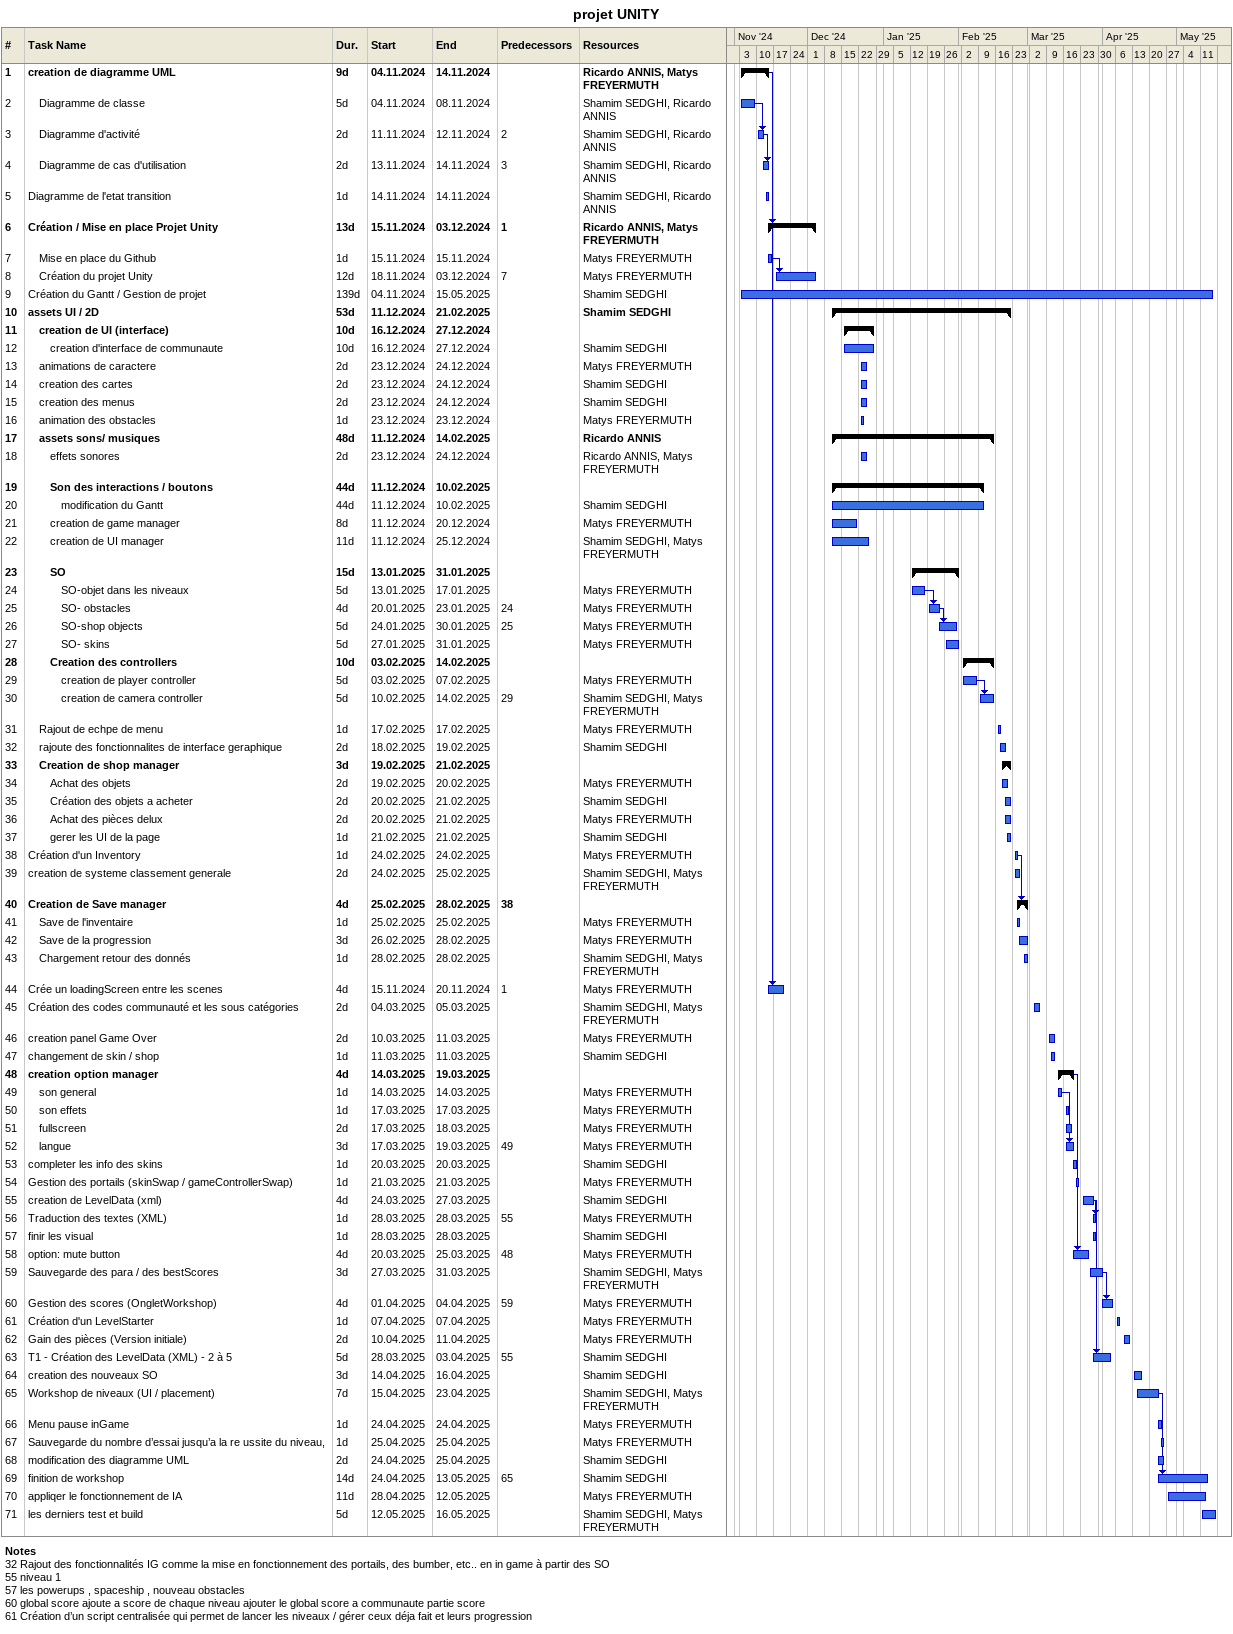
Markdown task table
projet UNITY

| ID | Level | Task | Duration | Start | Finish | Predecessors | Resources |
|---|---|---|---|---|---|---|---|
| 1 | 1 | **creation de diagramme UML** | 9d | 2024-11-04 | 2024-11-14 |  | Ricardo ANNIS, Matys FREYERMUTH |
| 2 | 2 | Diagramme de classe | 5d | 2024-11-04 | 2024-11-08 |  | Shamim SEDGHI, Ricardo ANNIS |
| 3 | 2 | Diagramme d'activité | 2d | 2024-11-11 | 2024-11-12 | 2 | Shamim SEDGHI, Ricardo ANNIS |
| 4 | 2 | Diagramme de cas d'utilisation | 2d | 2024-11-13 | 2024-11-14 | 3 | Shamim SEDGHI, Ricardo ANNIS |
| 5 | 1 | Diagramme de l'etat transition | 1d | 2024-11-14 | 2024-11-14 |  | Shamim SEDGHI, Ricardo ANNIS |
| 6 | 1 | **Création / Mise en place Projet Unity** | 13d | 2024-11-15 | 2024-12-03 | 1 | Ricardo ANNIS, Matys FREYERMUTH |
| 7 | 2 | Mise en place du Github | 1d | 2024-11-15 | 2024-11-15 |  | Matys FREYERMUTH |
| 8 | 2 | Création du projet Unity | 12d | 2024-11-18 | 2024-12-03 | 7 | Matys FREYERMUTH |
| 9 | 1 | Création du Gantt / Gestion de projet | 139d | 2024-11-04 | 2025-05-15 |  | Shamim SEDGHI |
| 10 | 1 | **assets UI / 2D** | 53d | 2024-12-11 | 2025-02-21 |  | Shamim SEDGHI |
| 11 | 2 | **creation de UI (interface)** | 10d | 2024-12-16 | 2024-12-27 |  |  |
| 12 | 3 | creation d'interface de communaute | 10d | 2024-12-16 | 2024-12-27 |  | Shamim SEDGHI |
| 13 | 2 | animations de caractere | 2d | 2024-12-23 | 2024-12-24 |  | Matys FREYERMUTH |
| 14 | 2 | creation des cartes | 2d | 2024-12-23 | 2024-12-24 |  | Shamim SEDGHI |
| 15 | 2 | creation des menus | 2d | 2024-12-23 | 2024-12-24 |  | Shamim SEDGHI |
| 16 | 2 | animation des obstacles | 1d | 2024-12-23 | 2024-12-23 |  | Matys FREYERMUTH |
| 17 | 2 | **assets sons/ musiques** | 48d | 2024-12-11 | 2025-02-14 |  | Ricardo ANNIS |
| 18 | 3 | effets sonores | 2d | 2024-12-23 | 2024-12-24 |  | Ricardo ANNIS, Matys FREYERMUTH |
| 19 | 3 | **Son des interactions / boutons** | 44d | 2024-12-11 | 2025-02-10 |  |  |
| 20 | 4 | modification du Gantt | 44d | 2024-12-11 | 2025-02-10 |  | Shamim SEDGHI |
| 21 | 3 | creation de game manager | 8d | 2024-12-11 | 2024-12-20 |  | Matys FREYERMUTH |
| 22 | 3 | creation de UI manager | 11d | 2024-12-11 | 2024-12-25 |  | Shamim SEDGHI, Matys FREYERMUTH |
| 23 | 3 | **SO** | 15d | 2025-01-13 | 2025-01-31 |  |  |
| 24 | 4 | SO-objet dans les niveaux | 5d | 2025-01-13 | 2025-01-17 |  | Matys FREYERMUTH |
| 25 | 4 | SO- obstacles | 4d | 2025-01-20 | 2025-01-23 | 24 | Matys FREYERMUTH |
| 26 | 4 | SO-shop objects | 5d | 2025-01-24 | 2025-01-30 | 25 | Matys FREYERMUTH |
| 27 | 4 | SO- skins | 5d | 2025-01-27 | 2025-01-31 |  | Matys FREYERMUTH |
| 28 | 3 | **Creation des controllers** | 10d | 2025-02-03 | 2025-02-14 |  |  |
| 29 | 4 | creation de player controller | 5d | 2025-02-03 | 2025-02-07 |  | Matys FREYERMUTH |
| 30 | 4 | creation de camera controller | 5d | 2025-02-10 | 2025-02-14 | 29 | Shamim SEDGHI, Matys FREYERMUTH |
| 31 | 2 | Rajout de echpe de menu | 1d | 2025-02-17 | 2025-02-17 |  | Matys FREYERMUTH |
| 32 | 2 | rajoute des fonctionnalites de interface geraphique | 2d | 2025-02-18 | 2025-02-19 |  | Shamim SEDGHI |
| 33 | 2 | **Creation de shop manager** | 3d | 2025-02-19 | 2025-02-21 |  |  |
| 34 | 3 | Achat des objets | 2d | 2025-02-19 | 2025-02-20 |  | Matys FREYERMUTH |
| 35 | 3 | Création des objets a acheter | 2d | 2025-02-20 | 2025-02-21 |  | Shamim SEDGHI |
| 36 | 3 | Achat des pièces delux | 2d | 2025-02-20 | 2025-02-21 |  | Matys FREYERMUTH |
| 37 | 3 | gerer les UI de la page | 1d | 2025-02-21 | 2025-02-21 |  | Shamim SEDGHI |
| 38 | 1 | Création d'un Inventory | 1d | 2025-02-24 | 2025-02-24 |  | Matys FREYERMUTH |
| 39 | 1 | creation de systeme classement generale | 2d | 2025-02-24 | 2025-02-25 |  | Shamim SEDGHI, Matys FREYERMUTH |
| 40 | 1 | **Creation de Save manager** | 4d | 2025-02-25 | 2025-02-28 | 38 |  |
| 41 | 2 | Save de l'inventaire | 1d | 2025-02-25 | 2025-02-25 |  | Matys FREYERMUTH |
| 42 | 2 | Save de la progression | 3d | 2025-02-26 | 2025-02-28 |  | Matys FREYERMUTH |
| 43 | 2 | Chargement retour des donnés | 1d | 2025-02-28 | 2025-02-28 |  | Shamim SEDGHI, Matys FREYERMUTH |
| 44 | 1 | Crée un loadingScreen entre les scenes | 4d | 2024-11-15 | 2024-11-20 | 1 | Matys FREYERMUTH |
| 45 | 1 | Création des codes communauté et les sous catégories | 2d | 2025-03-04 | 2025-03-05 |  | Shamim SEDGHI, Matys FREYERMUTH |
| 46 | 1 | creation panel Game Over | 2d | 2025-03-10 | 2025-03-11 |  | Matys FREYERMUTH |
| 47 | 1 | changement de skin / shop | 1d | 2025-03-11 | 2025-03-11 |  | Shamim SEDGHI |
| 48 | 1 | **creation option manager** | 4d | 2025-03-14 | 2025-03-19 |  |  |
| 49 | 2 | son general | 1d | 2025-03-14 | 2025-03-14 |  | Matys FREYERMUTH |
| 50 | 2 | son effets | 1d | 2025-03-17 | 2025-03-17 |  | Matys FREYERMUTH |
| 51 | 2 | fullscreen | 2d | 2025-03-17 | 2025-03-18 |  | Matys FREYERMUTH |
| 52 | 2 | langue | 3d | 2025-03-17 | 2025-03-19 | 49 | Matys FREYERMUTH |
| 53 | 1 | completer les info des skins | 1d | 2025-03-20 | 2025-03-20 |  | Shamim SEDGHI |
| 54 | 1 | Gestion des portails (skinSwap / gameControllerSwap) | 1d | 2025-03-21 | 2025-03-21 |  | Matys FREYERMUTH |
| 55 | 1 | creation de LevelData (xml) | 4d | 2025-03-24 | 2025-03-27 |  | Shamim SEDGHI |
| 56 | 1 | Traduction des textes (XML) | 1d | 2025-03-28 | 2025-03-28 | 55 | Matys FREYERMUTH |
| 57 | 1 | finir les visual | 1d | 2025-03-28 | 2025-03-28 |  | Shamim SEDGHI |
| 58 | 1 | option: mute button | 4d | 2025-03-20 | 2025-03-25 | 48 | Matys FREYERMUTH |
| 59 | 1 | Sauvegarde des para / des bestScores | 3d | 2025-03-27 | 2025-03-31 |  | Shamim SEDGHI, Matys FREYERMUTH |
| 60 | 1 | Gestion des scores (OngletWorkshop) | 4d | 2025-04-01 | 2025-04-04 | 59 | Matys FREYERMUTH |
| 61 | 1 | Création d'un LevelStarter | 1d | 2025-04-07 | 2025-04-07 |  | Matys FREYERMUTH |
| 62 | 1 | Gain des pièces (Version initiale) | 2d | 2025-04-10 | 2025-04-11 |  | Matys FREYERMUTH |
| 63 | 1 | T1 - Création des LevelData (XML) - 2 à 5 | 5d | 2025-03-28 | 2025-04-03 | 55 | Shamim SEDGHI |
| 64 | 1 | creation des nouveaux SO | 3d | 2025-04-14 | 2025-04-16 |  | Shamim SEDGHI |
| 65 | 1 | Workshop de niveaux (UI / placement) | 7d | 2025-04-15 | 2025-04-23 |  | Shamim SEDGHI, Matys FREYERMUTH |
| 66 | 1 | Menu pause inGame | 1d | 2025-04-24 | 2025-04-24 |  | Matys FREYERMUTH |
| 67 | 1 | Sauvegarde du nombre d’essai jusqu’a la re ussite du niveau, | 1d | 2025-04-25 | 2025-04-25 |  | Matys FREYERMUTH |
| 68 | 1 | modification des diagramme UML | 2d | 2025-04-24 | 2025-04-25 |  | Shamim SEDGHI |
| 69 | 1 | finition de workshop | 14d | 2025-04-24 | 2025-05-13 | 65 | Shamim SEDGHI |
| 70 | 1 | appliqer le fonctionnement de IA | 11d | 2025-04-28 | 2025-05-12 |  | Matys FREYERMUTH |
| 71 | 1 | les derniers test et build | 5d | 2025-05-12 | 2025-05-16 |  | Shamim SEDGHI, Matys FREYERMUTH |

Notes
- 32: Rajout des fonctionnalités IG comme la mise en fonctionnement des portails, des bumber, etc.. en in game à partir des SO
- 55: niveau 1
- 57: les powerups , spaceship , nouveau obstacles
- 60: global score ajoute a score de chaque niveau ajouter le global score a communaute partie score
- 61: Création d’un script centralisée qui permet de lancer les niveaux / gérer ceux déja fait et leurs progression
